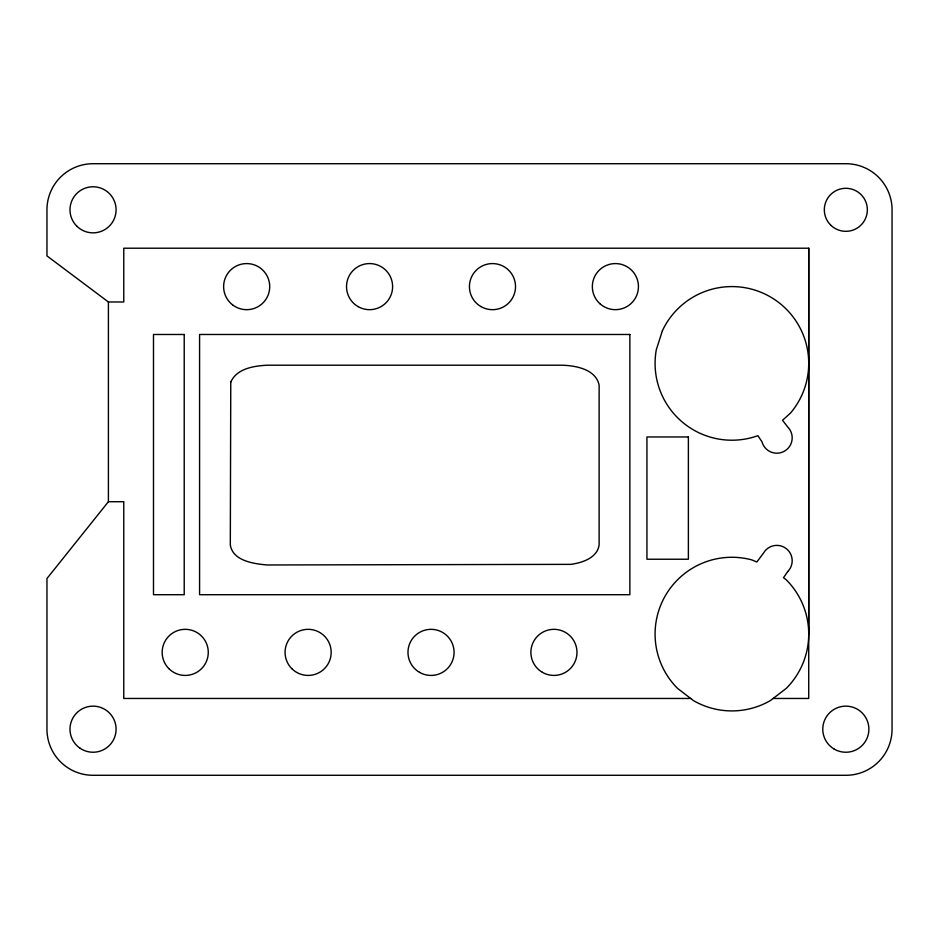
<?xml version="1.0" encoding="UTF-8"?>
<svg xmlns="http://www.w3.org/2000/svg" width="939" height="939" viewBox="0 0 939 939"><rect width="100%" height="100%" fill="white"/><g stroke="black" fill="none" stroke-linecap="round" stroke-linejoin="round"><path stroke-width="1.41" d="M108.408 301.982L108.408 501.708L46.95 578.53L46.95 729.192A46.093 46.093 0 0 0 93.043 775.285L845.957 775.285A46.093 46.093 0 0 0 892.05 729.192L892.05 209.808A46.093 46.093 0 0 0 845.957 163.715L93.043 163.715A46.093 46.093 0 0 0 46.95 209.808L46.95 255.901L108.408 301.982L123.772 301.982L123.772 248.213L808.725 248.213L808.725 634.095M108.408 501.708L123.772 501.708L123.772 698.463L690.693 698.463M773.114 698.463L808.725 698.463L808.725 248.213M230.771 382.079L230.313 545.007C232.825 561.006 253.941 563.823 267.192 564.973L570.842 564.362C582.168 562.801 597.192 557.989 599.129 545.007L599.129 385.19C595.96 369.344 576.041 365.647 562.25 365.212L267.192 365.212C253.953 365.917 236.816 368.44 230.771 382.079M662.418 330.657L656.302 349.754A76.822 76.822 0 0 0 757.89 435.684L761.987 441.811A15.364 15.364 0 0 0 784.511 451.143A15.364 15.364 0 0 0 787.692 426.975L782.551 420.273L790.556 413.007A76.822 76.822 0 0 0 773.431 298.766A76.822 76.822 0 0 0 662.418 330.657M787.692 571.605L783.513 577.685L786.225 579.774A76.822 76.822 0 0 1 786.225 688.416L770.309 700.623A76.822 76.822 0 0 1 693.498 700.623L677.582 688.416A76.822 76.822 0 0 1 751.787 559.89L756.846 561.992L763.524 553.059A15.364 15.364 0 0 1 786.178 548.552A15.364 15.364 0 0 1 787.692 571.605M184.22 334.484L153.491 334.484L153.491 594.704L184.22 594.704L184.22 334.484M629.858 334.484L199.584 334.484L199.584 594.704L629.858 594.704L629.858 334.484M688.381 436.964L646.936 436.964L646.936 559.233L688.381 559.233L688.381 436.964M834.067 749.005A23.041 23.041 0 0 0 868.88 729.486A23.041 23.041 0 0 0 834.571 709.086A23.041 23.041 0 0 0 834.067 749.005M831.109 225.489A21.503 21.503 0 0 0 866.779 214.714A21.503 21.503 0 0 0 839.619 189.22A21.503 21.503 0 0 0 831.109 225.489M76.74 226.099A23.041 23.041 0 0 0 115.297 215.77A23.041 23.041 0 0 0 87.081 187.554A23.041 23.041 0 0 0 76.74 226.099M79.968 748.172A23.041 23.041 0 0 0 116.013 731.011A23.041 23.041 0 0 0 83.137 708.382A23.041 23.041 0 0 0 79.968 748.172M599.927 303.708A23.041 23.041 0 0 0 637.921 291.477A23.041 23.041 0 0 0 608.331 264.692A23.041 23.041 0 0 0 599.927 303.708M480.956 306.584A23.041 23.041 0 0 0 515.523 286.63A23.041 23.041 0 0 0 480.956 266.664A23.041 23.041 0 0 0 480.956 306.584M358.052 306.584A23.041 23.041 0 0 0 392.619 286.63A23.041 23.041 0 0 0 358.052 266.664A23.041 23.041 0 0 0 358.052 306.584M232.543 304.835A23.041 23.041 0 0 0 269.505 289.752A23.041 23.041 0 0 0 237.966 265.291A23.041 23.041 0 0 0 232.543 304.835M542.413 672.336A23.041 23.041 0 0 0 576.98 652.37A23.041 23.041 0 0 0 542.413 632.416A23.041 23.041 0 0 0 542.413 672.336M419.51 672.336A23.041 23.041 0 0 0 454.077 652.37A23.041 23.041 0 0 0 419.51 632.416A23.041 23.041 0 0 0 419.51 672.336M291.829 668.674A23.041 23.041 0 0 0 330.387 658.345A23.041 23.041 0 0 0 302.158 630.116A23.041 23.041 0 0 0 291.829 668.674M168.926 668.674A23.041 23.041 0 0 0 207.484 658.345A23.041 23.041 0 0 0 179.255 630.116A23.041 23.041 0 0 0 168.926 668.674"/></g></svg>
